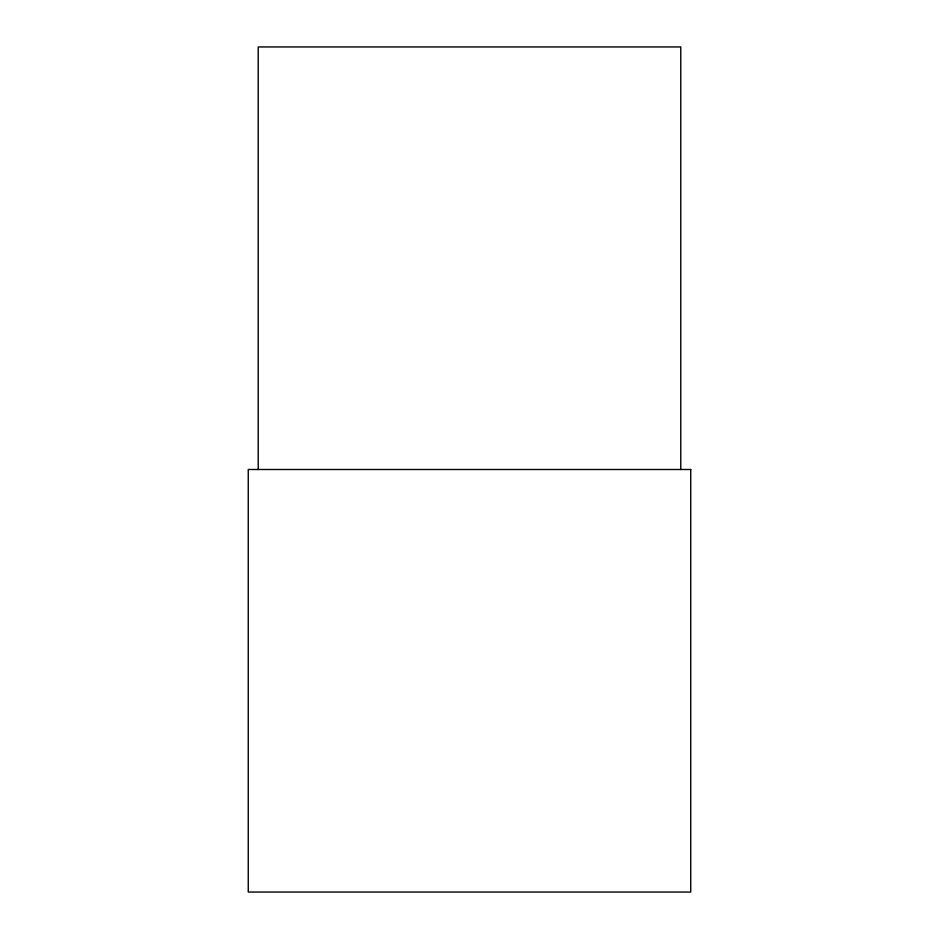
<?xml version="1.0" encoding="UTF-8"?>
<svg xmlns="http://www.w3.org/2000/svg" width="939" height="939" viewBox="0 0 939 939"><rect width="100%" height="100%" fill="white"/><g stroke="black" fill="none" stroke-linecap="round" stroke-linejoin="round"><path stroke-width="1.41" d="M680.775 469.5L680.775 46.95L258.225 46.95L258.225 469.5M690.74 469.5L248.26 469.5L248.26 892.05L690.74 892.05L690.74 469.5"/></g></svg>
